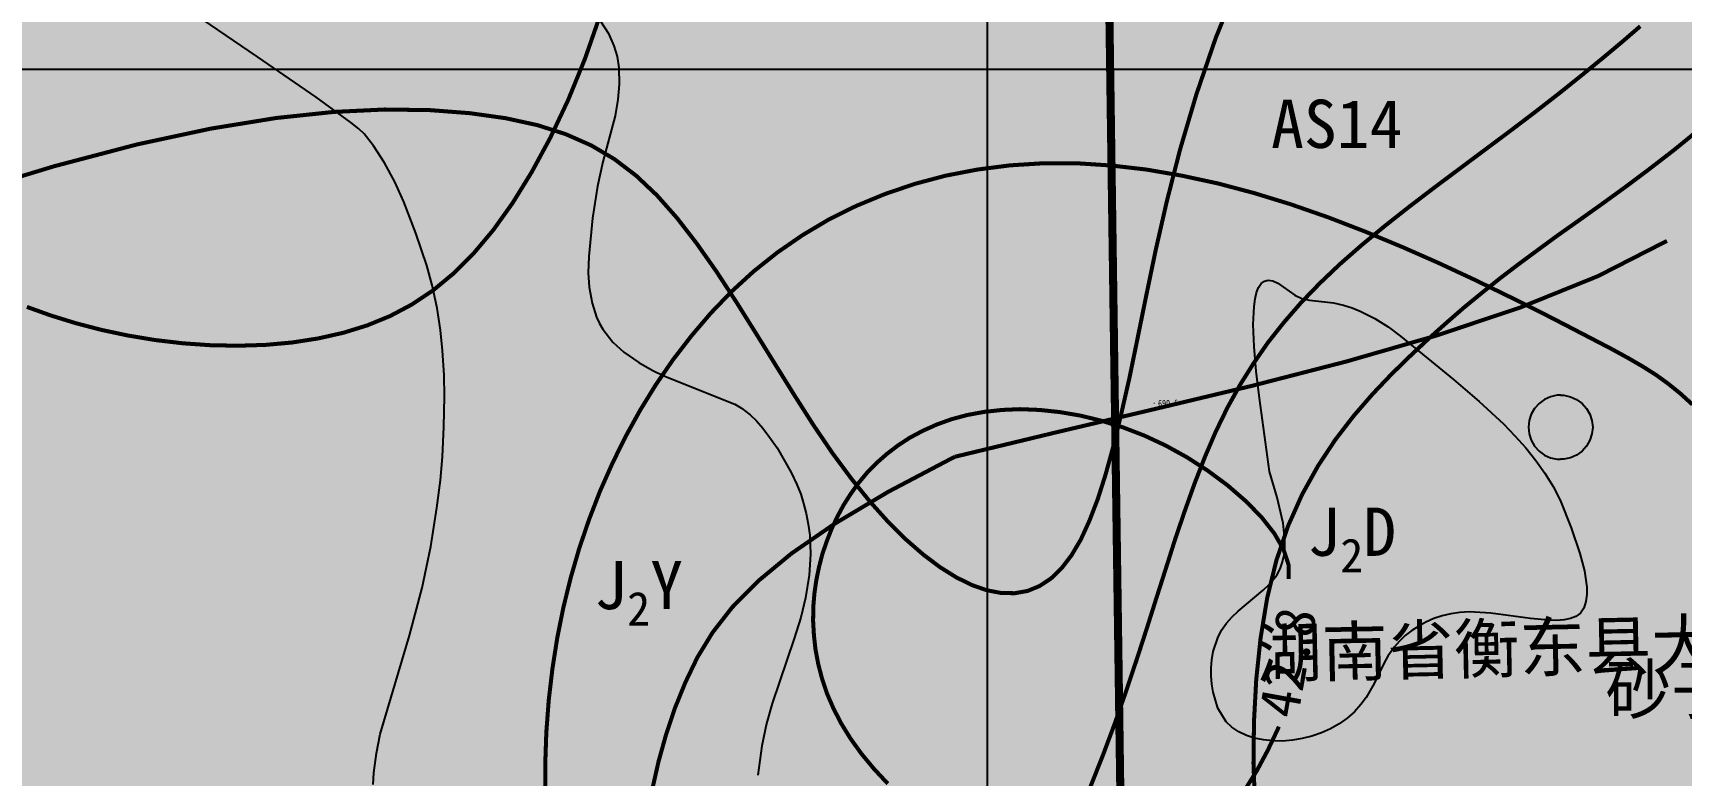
# Model space of a CAD drawing. Extents: x 13788 to 14373, y 59028 to 59855.
# Drawn here: x 14040.7 to 14143.1, y 59456.2 to 59502.3 of the extents above; entities that cross this region are included whole.
import ezdxf
from ezdxf.enums import TextEntityAlignment as Align

# ---------------------------------------------------------------- set-up
doc = ezdxf.new("R2010")
doc.units = 0
doc.header["$LTSCALE"] = 0.5
doc.header["$MEASUREMENT"] = 0
doc.layers.get('0').update_dxf_attribs({"color": 6})
for name, color, linetype in [('GCD', 253, 'Continuous'), ('TREE_LAYER', 7, 'Continuous'), ('图框', 7, 'Continuous'), ('地名', 7, 'Continuous'), ('地层代号', 7, 'Continuous'), ('地质界线', 7, 'Continuous'), ('填色', 6, 'Continuous'), ('异常WL', 7, 'Continuous'), ('异常WT', 7, 'Continuous'), ('矿点WT', 7, 'Continuous')]:
    doc.layers.add(name, color=color, linetype=linetype)
doc.styles.add('HZTXT', font='', dxfattribs={"height": 1})
doc.styles.add('j', font='', dxfattribs={"height": 2.5})
doc.styles.get("Standard").update_dxf_attribs({"font": ''})
doc.styles.get('HZTXT').set_extended_font_data('SimSun')
doc.styles.get('j').set_extended_font_data('SimSun')
doc.styles.get('Standard').set_extended_font_data('SimSun')

# ---------------------------------------------------------------- blocks, each defined once
blk = doc.blocks.new('279')
at = {"true_color": 0xd70065}
blk.add_hatch(color=232, dxfattribs=at).paths.add_polyline_path([(-0.001231, 0.49567), (0.050142, 0.495571), (0.152115, 0.473896), (0.247353, 0.431494), (0.331693, 0.370216), (0.401451, 0.292743), (0.453576, 0.202459), (0.485791, 0.103311), (0.496688, -0.000369), (0.496688, -0.000369), (0.485791, -0.104049), (0.453576, -0.203197), (0.401451, -0.293481), (0.331693, -0.370954), (0.247353, -0.432231), (0.152115, -0.474634), (0.050142, -0.496309), (-0.001129, -0.496396), (-0.001129, -0.496396), (-0.054109, -0.496309), (-0.156081, -0.474634), (-0.251319, -0.432231), (-0.33566, -0.370954), (-0.405417, -0.293481), (-0.457543, -0.203197), (-0.489758, -0.104049), (-0.500655, -0.000369), (-0.489758, 0.103311), (-0.457543, 0.202459), (-0.405417, 0.292743), (-0.33566, 0.370216), (-0.251319, 0.431494), (-0.156081, 0.473896), (-0.054109, 0.495571), (-0.001231, 0.49567)])
at = {"color": 18, "true_color": 0x000000}
for points in [[(-0.001231, 0.49567), (-0.054109, 0.495571), (-0.156081, 0.473896), (-0.251319, 0.431494), (-0.33566, 0.370216), (-0.405417, 0.292743), (-0.457543, 0.202459), (-0.489758, 0.103311), (-0.500655, -0.000369), (-0.489758, -0.104049), (-0.457543, -0.203197), (-0.405417, -0.293481), (-0.33566, -0.370954), (-0.251319, -0.432231), (-0.156081, -0.474634), (-0.054109, -0.496309), (-0.001129, -0.496396)], [(-0.001231, 0.49567), (0.050142, 0.495571), (0.152115, 0.473896), (0.247353, 0.431494), (0.331693, 0.370216), (0.401451, 0.292743), (0.453576, 0.202459), (0.485791, 0.103311), (0.496688, -0.000369), (0.496688, -0.000369), (0.485791, -0.104049), (0.453576, -0.203197), (0.401451, -0.293481), (0.331693, -0.370954), (0.247353, -0.432231), (0.152115, -0.474634), (0.050142, -0.496309), (-0.001129, -0.496396)]]:
    blk.add_lwpolyline(points, dxfattribs=at)
blk = doc.blocks.new('gc200')
at = {"const_width": 0.2}
blk.add_lwpolyline([(-0.1, 0, 1), (0.1, 0, 1)], format="xyb", close=True, dxfattribs=at)

msp = doc.modelspace()

# ---------------------------------------------------------------- hatches: boundary and pattern name
at = {"layer": '填色', "true_color": 0xf5e173}
h = msp.add_hatch(color=41, dxfattribs=at)
h.paths.add_polyline_path([(14240, 59800), (13800, 59800), (13800, 59040), (14240, 59040)])
h.paths.add_polyline_path([(14090.68, 59568.55), (14090.64, 59568.66), (14090.59, 59568.77), (14090.55, 59568.88), (14090.5, 59568.99), (14090.45, 59569.09), (14090.41, 59569.2), (14090.36, 59569.31), (14090.32, 59569.41), (14090.27, 59569.52), (14090.23, 59569.62), (14090.19, 59569.73), (14090.14, 59569.83), (14090.1, 59569.93), (14090.06, 59570.03), (14090.02, 59570.13), (14089.97, 59570.22), (14089.93, 59570.32), (14089.89, 59570.41), (14089.85, 59570.51), (14089.81, 59570.6), (14089.77, 59570.69), (14089.74, 59570.78), (14089.7, 59570.87), (14089.66, 59570.95), (14089.63, 59571.04), (14089.59, 59571.12), (14089.55, 59571.2), (14089.52, 59571.28), (14089.49, 59571.35), (14089.49, 59571.35), (14089.72, 59570.82), (14090.26, 59569.55), (14090.73, 59568.45), (14090.73, 59568.45), (14090.73, 59568.45)], flags=16)
at = {"layer": '填色', "linetype": 'Continuous', "true_color": 0xfb98f3}
h = msp.add_hatch(color=211, dxfattribs=at)
h.paths.add_polyline_path([(14067.73, 59509.21), (14068.16, 59510.02), (14068.59, 59510.71), (14069.08, 59511.34), (14070.07, 59512.48), (14071.86, 59514.39), (14071.95, 59514.54), (14071.94, 59514.67), (14071.8, 59514.76), (14071.62, 59514.76), (14071.42, 59514.65), (14070.88, 59514.28), (14070.64, 59514.19), (14070.09, 59514.17), (14069.95, 59514.21), (14069.83, 59514.29), (14069.72, 59514.47), (14069.64, 59514.7), (14069.28, 59516.65), (14069.08, 59517.55), (14068.95, 59517.75), (14068.71, 59517.82), (14068.62, 59517.8), (14068.58, 59517.73), (14068.54, 59517.36), (14068.77, 59514.11), (14068.8, 59512.84), (14068.73, 59512.11), (14068.67, 59511.98), (14068.56, 59511.9), (14068.27, 59511.8), (14067.92, 59511.78), (14067.54, 59511.83), (14067.19, 59511.96), (14066.56, 59512.33), (14065.5, 59513.04), (14063.84, 59514.26), (14063.44, 59514.45), (14063.05, 59514.52), (14063.22, 59513.63), (14063.54, 59512.23), (14063.24, 59513.26), (14062.96, 59514.26), (14062.68, 59515.35), (14062.55, 59515.96), (14062.27, 59517.67), (14061.62, 59522.39), (14061.51, 59523.07), (14061.42, 59523.51), (14061.31, 59523.9), (14060.85, 59524.89), (14060.65, 59525.47), (14060.57, 59525.81), (14060.53, 59526.07), (14060.51, 59526.84), (14060.47, 59527.13), (14060.41, 59527.31), (14060.12, 59528), (14060.03, 59528.25), (14059.94, 59528.63), (14059.78, 59529.4), (14059.52, 59530.24), (14059.43, 59530.61), (14059.4, 59530.9), (14059.41, 59531.31), (14059.45, 59531.52), (14059.59, 59532.11), (14059.72, 59533.11), (14059.66, 59533.54), (14059.43, 59534.66), (14059.18, 59535.76), (14058.99, 59536.33), (14058.64, 59537.09), (14057.25, 59538.26), (14055.96, 59539.42), (14055.39, 59540), (14053.96, 59541.6), (14052.8, 59542.79), (14052.55, 59543.1), (14052.45, 59543.32), (14052.36, 59543.93), (14052.33, 59544.57), (14052.39, 59545.01), (14052.53, 59545.42), (14052.73, 59545.77), (14052.97, 59546.02), (14053.42, 59546.34), (14054.17, 59546.73), (14054.6, 59546.88), (14055.06, 59546.94), (14055.4, 59546.91), (14055.67, 59546.83), (14055.88, 59546.66), (14056.03, 59546.44), (14056.09, 59546.26), (14056.12, 59546.04), (14056.09, 59544.7), (14056.13, 59544.52), (14056.23, 59544.4), (14056.37, 59544.33), (14056.55, 59544.3), (14057.05, 59544.3), (14057.75, 59544.44), (14058.32, 59544.63), (14058.7, 59544.87), (14058.9, 59545.09), (14059.29, 59545.98), (14060, 59547.41), (14060.35, 59548.22), (14060.46, 59548.56), (14060.52, 59548.93), (14060.51, 59550.89), (14060.55, 59551.21), (14060.72, 59551.86), (14060.73, 59552.12), (14060.67, 59552.33), (14060.57, 59552.54), (14059.85, 59553.52), (14059.57, 59553.97), (14059.44, 59554.33), (14059.42, 59554.66), (14059.53, 59554.91), (14059.77, 59555.18), (14060.23, 59555.57), (14061.06, 59556.18), (14061.36, 59556.46), (14061.73, 59556.94), (14061.79, 59557.09), (14061.8, 59557.24), (14061.72, 59557.42), (14061.57, 59557.47), (14061.49, 59557.42), (14061.18, 59557.05), (14060.88, 59556.85), (14060.63, 59556.8), (14060.32, 59556.93), (14059.62, 59557.39), (14059.35, 59557.62), (14059.16, 59557.84), (14059.03, 59558.07), (14058.98, 59558.24), (14058.97, 59558.49), (14059.02, 59558.73), (14059.2, 59559.09), (14059.54, 59559.55), (14060.56, 59560.7), (14060.97, 59561.08), (14061.7, 59561.5), (14063.81, 59562.31), (14064.05, 59562.46), (14064.32, 59562.67), (14064.86, 59563.24), (14065.31, 59563.81), (14065.59, 59564.32), (14065.75, 59564.84), (14065.71, 59565.05), (14065.51, 59565.48), (14062.88, 59570.11), (14062.51, 59570.94), (14062.44, 59571.24), (14062.42, 59571.52), (14062.44, 59571.84), (14062.51, 59572.2), (14062.73, 59572.73), (14063.13, 59573.3), (14063.46, 59573.58), (14063.84, 59573.78), (14064.31, 59573.9), (14064.95, 59573.95), (14066.1, 59573.88), (14069.02, 59573.49), (14070.13, 59573.38), (14071.82, 59573.31), (14073.65, 59573.33), (14073.91, 59573.38), (14075.27, 59574.06), (14075.7, 59574.2), (14076.13, 59574.3), (14076.83, 59574.39), (14077.66, 59574.41), (14078.32, 59574.36), (14078.87, 59574.25), (14079.21, 59574.12), (14079.52, 59573.92), (14079.81, 59573.65), (14080.04, 59573.34), (14080.36, 59572.72), (14081.51, 59570.04), (14081.92, 59569.31), (14082.39, 59568.67), (14082.97, 59568.04), (14083.53, 59567.59), (14084.13, 59567.26), (14084.33, 59567.21), (14084.56, 59567.2), (14084.78, 59567.23), (14084.95, 59567.29), (14085.45, 59567.64), (14086.71, 59569.05), (14087.13, 59569.41), (14087.65, 59569.71), (14089.4, 59570.51), (14089.94, 59570.79), (14090.6, 59571.23), (14092.93, 59572.93), (14093.74, 59573.42), (14094.6, 59573.83), (14095.39, 59574.09), (14096.14, 59574.2), (14096.48, 59574.16), (14097.64, 59573.82), (14098.02, 59573.76), (14098.99, 59573.81), (14100.49, 59574.01), (14102.3, 59574.34), (14103.62, 59574.68), (14104.03, 59574.85), (14104.4, 59575.06), (14104.61, 59575.25), (14104.66, 59575.42), (14104.63, 59575.5), (14104.54, 59575.59), (14104.24, 59575.72), (14102.32, 59576.08), (14098.05, 59576.75), (14097.12, 59576.83), (14096.36, 59576.83), (14095.66, 59576.78), (14094.87, 59576.67), (14093.41, 59576.35), (14092.12, 59575.97), (14088.42, 59574.78), (14087.41, 59574.5), (14086.93, 59574.42), (14086.54, 59574.39), (14086.18, 59574.41), (14085.72, 59574.49), (14085.16, 59574.67), (14084.47, 59575.03), (14083.87, 59575.46), (14083.28, 59575.99), (14082.15, 59577.24), (14078.01, 59582.18), (14077.33, 59582.9), (14076.53, 59583.65), (14075.74, 59584.31), (14074.9, 59584.9), (14074.09, 59585.38), (14073.27, 59585.77), (14072.71, 59585.98), (14072.06, 59586.17), (14071.47, 59586.29), (14070.78, 59586.39), (14061.47, 59587.05), (14060.44, 59587.08), (14059.6, 59587.05), (14057.57, 59586.89), (14056.32, 59586.73), (14055.9, 59586.63), (14055.4, 59586.43), (14053.74, 59585.59), (14052.53, 59584.86), (14052.08, 59584.54), (14051.59, 59584.13), (14050.62, 59583.17), (14049.62, 59581.95), (14048.71, 59580.67), (14047.8, 59579.14), (14046.9, 59577.37), (14046.09, 59575.5), (14044.93, 59572.38), (14044.02, 59569.68), (14043.77, 59568.64), (14043.6, 59567.49), (14043.41, 59565.57), (14043.23, 59563.25), (14043.15, 59561.53), (14043.21, 59559.95), (14043.16, 59558.92), (14043.13, 59557.17), (14042.62, 59547.6), (14042.65, 59546.66), (14042.85, 59545.24), (14042.85, 59544.28), (14042.73, 59543.2), (14042.3, 59541.45), (14041.61, 59537.06), (14041.63, 59536.6), (14041.72, 59536.13), (14042.29, 59534.82), (14042.39, 59534.42), (14042.4, 59534.08), (14042.32, 59533.62), (14041.86, 59532.25), (14041.5, 59530.8), (14041.31, 59529.6), (14041.26, 59528.52), (14041.3, 59527.75), (14041.41, 59526.96), (14041.53, 59526.32), (14041.71, 59525.74), (14042.11, 59524.77), (14042.6, 59523.69), (14044.45, 59519.96), (14044.73, 59519.28), (14044.87, 59518.7), (14044.93, 59518.14), (14044.95, 59517.29), (14044.89, 59514.38), (14044.74, 59512.22), (14044.4, 59509.78), (14044.41, 59509.19), (14044.47, 59508.87), (14044.59, 59508.53), (14044.78, 59508.17), (14045.05, 59507.79), (14045.41, 59507.39), (14045.85, 59506.98), (14046.96, 59506.09), (14048.31, 59505.12), (14054.68, 59500.78), (14058.31, 59498.26), (14060.46, 59496.7), (14060.97, 59496.3), (14061.29, 59495.99), (14061.87, 59495.25), (14062.55, 59494.19), (14063.2, 59493.01), (14063.77, 59491.76), (14064.5, 59489.82), (14065.19, 59487.81), (14065.53, 59486.59), (14065.83, 59485.17), (14066.04, 59483.8), (14066.17, 59482.53), (14066.27, 59481.01), (14066.29, 59479.68), (14066.25, 59477.8), (14066.16, 59475.92), (14066.03, 59474.48), (14065.82, 59472.76), (14065.44, 59470.36), (14064.9, 59467.8), (14064.12, 59464.84), (14062.3, 59458.7), (14062.06, 59457.53), (14061.9, 59456.3), (14061.86, 59455.58), (14061.85, 59454.96), (14061.89, 59454.26), (14061.98, 59453.55), (14062.11, 59452.81), (14062.3, 59451.98), (14062.5, 59451.34), (14062.73, 59450.69), (14063.51, 59448.85), (14065.75, 59444.01), (14066.47, 59442.28), (14066.9, 59441.1), (14067.2, 59440.17), (14068.02, 59437.11), (14068.25, 59436.34), (14068.73, 59435.14), (14069.32, 59433.91), (14069.82, 59433.05), (14070.38, 59432.2), (14071.08, 59431.26), (14071.73, 59430.52), (14072.42, 59429.8), (14073.18, 59429.11), (14074.01, 59428.43), (14074.89, 59427.79), (14075.99, 59427.1), (14077.19, 59426.45), (14078.55, 59425.84), (14080.08, 59425.26), (14081.25, 59424.9), (14082.51, 59424.63), (14083.44, 59424.52), (14084.33, 59424.55), (14085.53, 59424.73), (14086.69, 59425.03), (14088.09, 59425.54), (14089.71, 59426.26), (14091.41, 59427.13), (14092.63, 59427.84), (14093.15, 59428.23), (14093.65, 59428.66), (14093.94, 59428.96), (14094.22, 59429.33), (14094.51, 59429.83), (14094.69, 59430.32), (14094.78, 59430.77), (14094.81, 59431.39), (14094.78, 59432.09), (14094.68, 59432.76), (14094.51, 59433.47), (14094.23, 59434.32), (14093.84, 59435.23), (14093.41, 59436.04), (14088.91, 59443.1), (14088.37, 59443.99), (14087.85, 59444.98), (14087.09, 59446.61), (14086.54, 59448.07), (14086.08, 59449.71), (14085.81, 59451.22), (14085.66, 59452.91), (14085.64, 59454.42), (14085.75, 59456.15), (14086, 59457.98), (14086.29, 59459.36), (14086.64, 59460.62), (14088.01, 59464.65), (14088.42, 59465.96), (14088.71, 59467.17), (14088.93, 59468.59), (14089.02, 59469.89), (14088.97, 59471.06), (14088.88, 59471.75), (14088.75, 59472.4), (14088.59, 59473.04), (14088.41, 59473.62), (14088.16, 59474.22), (14087.81, 59474.95), (14086.94, 59476.49), (14086.48, 59477.16), (14086.06, 59477.71), (14085.67, 59478.17), (14085.28, 59478.53), (14084.73, 59478.96), (14084.32, 59479.19), (14079.91, 59480.96), (14079.18, 59481.31), (14078.35, 59481.78), (14077.43, 59482.43), (14076.74, 59483.06), (14076.12, 59483.86), (14075.91, 59484.2), (14075.73, 59484.6), (14075.46, 59485.47), (14075.28, 59486.47), (14075.21, 59487.35), (14075.25, 59488.37), (14075.47, 59490.75), (14075.78, 59492.73), (14076.11, 59494.24), (14076.88, 59497.1), (14077.06, 59498.12), (14077.13, 59499.08), (14077.11, 59500.08), (14077, 59500.79), (14076.81, 59501.45), (14076.47, 59502.22), (14075.97, 59502.98), (14075.3, 59503.73), (14074.46, 59504.46), (14073.77, 59504.93), (14073.06, 59505.34), (14067.82, 59508.12), (14067.6, 59508.27), (14067.5, 59508.45), (14067.57, 59508.81)])
h.paths.add_polyline_path([(14060.98, 59528.05), (14061.03, 59527.77), (14061.46, 59528.42), (14061.98, 59529.32), (14062.51, 59529.88), (14062.69, 59530.13), (14062.92, 59530.62), (14063.28, 59531.65), (14063.43, 59531.91), (14063.51, 59531.94), (14063.58, 59531.93), (14064.1, 59531.58), (14064.29, 59531.49), (14065.16, 59531.25), (14065.52, 59531.21), (14065.9, 59531.21), (14066.49, 59531.34), (14066.87, 59531.5), (14067.21, 59531.71), (14067.48, 59531.96), (14067.68, 59532.25), (14067.8, 59532.57), (14067.83, 59532.9), (14067.76, 59533.25), (14067.69, 59533.43), (14067.46, 59533.76), (14067.11, 59534.06), (14066.64, 59534.31), (14066.35, 59534.41), (14065.4, 59534.62), (14063.84, 59534.82), (14063.38, 59534.97), (14062.27, 59535.03), (14062.04, 59535.08), (14061.88, 59535.15), (14061.75, 59535.28), (14061.64, 59535.5), (14061.52, 59536.6), (14061.44, 59536.87), (14061.32, 59536.98), (14061.14, 59536.97), (14060.95, 59536.83), (14060.82, 59536.69), (14060.58, 59536.26), (14060.45, 59536.1), (14060.3, 59535.98), (14060.09, 59535.92), (14060.01, 59535.95), (14060.09, 59531.48), (14060.11, 59530.93), (14060.14, 59530.61), (14060.19, 59530.33), (14060.25, 59530.12), (14060.31, 59529.98), (14060.39, 59529.83), (14060.62, 59529.47), (14060.73, 59529.26), (14060.82, 59529.04), (14060.86, 59528.92), (14060.91, 59528.69)], flags=17)
at = {"layer": '填色', "linetype": 'Continuous', "true_color": 0xffb3ff}
msp.add_hatch(color=211, dxfattribs=at).paths.add_polyline_path([(14126.36, 59465.14), (14126.79, 59465.42), (14127.24, 59465.67), (14127.73, 59465.88), (14128.24, 59466.05), (14128.78, 59466.18), (14129.34, 59466.26), (14129.92, 59466.3), (14131.28, 59466.23), (14133.74, 59465.89), (14134.85, 59465.78), (14135.36, 59465.77), (14135.82, 59465.8), (14136.22, 59465.88), (14136.56, 59466.02), (14136.84, 59466.23), (14137.04, 59466.53), (14137.18, 59466.95), (14137.23, 59467.37), (14137.23, 59467.83), (14137.08, 59468.85), (14136.8, 59469.92), (14136.25, 59471.53), (14135.58, 59473.23), (14135.14, 59474.09), (14134.63, 59474.91), (14134.07, 59475.71), (14133.44, 59476.49), (14132.77, 59477.24), (14132.06, 59477.97), (14130.55, 59479.37), (14128.95, 59480.73), (14125.66, 59483.42), (14124.89, 59484), (14124.07, 59484.52), (14123.16, 59484.98), (14122.66, 59485.18), (14122.12, 59485.35), (14121.5, 59485.49), (14120, 59485.66), (14119.54, 59485.77), (14119.1, 59485.97), (14118.05, 59486.72), (14117.73, 59486.86), (14117.45, 59486.9), (14117.21, 59486.84), (14117.01, 59486.69), (14116.85, 59486.45), (14116.72, 59486.13), (14116.63, 59485.74), (14116.57, 59485.27), (14116.52, 59484.14), (14116.57, 59482.79), (14116.7, 59481.25), (14116.9, 59479.58), (14117.53, 59475.02), (14118, 59473.41), (14118.37, 59471.8), (14118.48, 59470.78), (14118.48, 59470.3), (14118.44, 59469.84), (14118.34, 59469.4), (14118.19, 59468.98), (14117.98, 59468.59), (14117.49, 59467.98), (14117.14, 59467.65), (14115.57, 59466.34), (14115.19, 59465.98), (14114.85, 59465.59), (14114.55, 59465.16), (14114.31, 59464.69), (14114.03, 59463.83), (14113.94, 59463.33), (14113.9, 59462.83), (14113.9, 59462.32), (14113.94, 59461.81), (14114.03, 59461.31), (14114.31, 59460.33), (14114.83, 59459.48), (14115.19, 59459.14), (14115.61, 59458.86), (14116.09, 59458.63), (14116.6, 59458.46), (14117.16, 59458.35), (14117.74, 59458.29), (14118.34, 59458.28), (14118.95, 59458.33), (14119.56, 59458.43), (14120.16, 59458.58), (14120.75, 59458.79), (14121.32, 59459.04), (14121.86, 59459.35), (14122.35, 59459.7), (14122.81, 59460.1), (14123.2, 59460.54), (14123.52, 59460.98), (14124.03, 59461.86), (14124.64, 59463.14), (14124.87, 59463.54), (14125.28, 59464.13), (14125.6, 59464.49), (14125.96, 59464.83)])

# ---------------------------------------------------------------- linework, layer by layer
at = {"layer": 'TREE_LAYER', "color": 5, "const_width": 0.5, "elevation": 564.75}
msp.add_lwpolyline([(14107.24, 59527.56), (14181.76, 59528.61), (14182.16, 59500.91), (14157.32, 59500.56), (14157.71, 59472.86), (14174.27, 59473.09), (14174.54, 59454.63), (14157.97, 59454.39), (14158.36, 59426.69), (14108.67, 59425.99)], close=True, dxfattribs=at)
at = {"layer": '图框'}
for points, elevation in [([(14100, 59040), (14100, 59800)], 17), ([(13800, 59500), (14240, 59500)], 8)]:
    msp.add_lwpolyline(points, dxfattribs=dict(at, elevation=elevation))
at = {"layer": '地质界线', "linetype": 'Continuous'}
for points in [[(14061.86, 59455.58), (14061.9, 59456.3), (14062.06, 59457.53), (14062.3, 59458.7), (14064.12, 59464.84), (14064.9, 59467.8), (14065.44, 59470.36), (14065.82, 59472.76), (14066.03, 59474.48), (14066.16, 59475.92), (14066.25, 59477.8), (14066.29, 59479.68), (14066.27, 59481.01), (14066.17, 59482.53), (14066.04, 59483.8), (14065.83, 59485.17), (14065.53, 59486.59), (14065.19, 59487.81), (14064.5, 59489.82), (14063.77, 59491.76), (14063.2, 59493.01), (14062.55, 59494.19), (14061.87, 59495.25), (14061.29, 59495.99), (14060.97, 59496.3), (14060.46, 59496.7), (14058.31, 59498.26), (14054.68, 59500.78), (14048.31, 59505.12)], [(14075.97, 59502.98), (14076.47, 59502.22), (14076.81, 59501.45), (14077, 59500.79), (14077.11, 59500.08), (14077.13, 59499.08), (14077.06, 59498.12), (14076.88, 59497.1), (14076.11, 59494.24), (14075.78, 59492.73), (14075.47, 59490.75), (14075.25, 59488.37), (14075.21, 59487.35), (14075.28, 59486.47), (14075.46, 59485.47), (14075.73, 59484.6), (14075.91, 59484.2), (14076.12, 59483.86), (14076.74, 59483.06), (14077.43, 59482.43), (14078.35, 59481.78), (14079.18, 59481.31), (14079.91, 59480.96), (14084.32, 59479.19), (14084.73, 59478.96), (14085.28, 59478.53), (14085.67, 59478.17), (14086.06, 59477.71), (14086.48, 59477.16), (14086.94, 59476.49), (14087.81, 59474.95), (14088.16, 59474.22), (14088.41, 59473.62), (14088.59, 59473.04), (14088.75, 59472.4), (14088.88, 59471.75), (14088.97, 59471.06), (14089.02, 59469.89), (14088.93, 59468.59), (14088.71, 59467.17), (14088.42, 59465.96), (14088.01, 59464.65), (14086.64, 59460.62), (14086.29, 59459.36), (14086, 59457.98), (14085.75, 59456.15)]]:
    msp.add_lwpolyline(points, dxfattribs=at)
at = {"layer": '地质界线', "elevation": 500}
msp.add_lwpolyline([(14117.53, 59475.02), (14116.9, 59479.58), (14116.7, 59481.25), (14116.57, 59482.79), (14116.52, 59484.14), (14116.57, 59485.27), (14116.63, 59485.74), (14116.72, 59486.13), (14116.85, 59486.45), (14117.01, 59486.69), (14117.21, 59486.84), (14117.45, 59486.9), (14117.73, 59486.86), (14118.05, 59486.72), (14119.1, 59485.97), (14119.54, 59485.77), (14120, 59485.66), (14121.5, 59485.49), (14122.12, 59485.35), (14122.66, 59485.18), (14123.16, 59484.98), (14124.07, 59484.52), (14124.89, 59484), (14125.66, 59483.42), (14128.95, 59480.73), (14130.55, 59479.37), (14132.06, 59477.97), (14132.77, 59477.24), (14133.44, 59476.49), (14134.07, 59475.71), (14134.63, 59474.91), (14135.14, 59474.09), (14135.58, 59473.23), (14136.25, 59471.53), (14136.8, 59469.92), (14137.08, 59468.85), (14137.23, 59467.83), (14137.23, 59467.37), (14137.18, 59466.95), (14137.04, 59466.53), (14136.84, 59466.23), (14136.56, 59466.02), (14136.22, 59465.88), (14135.82, 59465.8), (14135.36, 59465.77), (14134.85, 59465.78), (14133.74, 59465.89), (14131.28, 59466.23), (14129.92, 59466.3), (14129.34, 59466.26), (14128.78, 59466.18), (14128.24, 59466.05), (14127.73, 59465.88), (14127.24, 59465.67), (14126.79, 59465.42), (14126.36, 59465.14), (14125.96, 59464.83), (14125.6, 59464.49), (14125.28, 59464.13), (14124.87, 59463.54), (14124.64, 59463.14), (14124.03, 59461.86), (14123.52, 59460.98), (14123.2, 59460.54), (14122.81, 59460.1), (14122.35, 59459.7), (14121.86, 59459.35), (14121.32, 59459.04), (14120.75, 59458.79), (14120.16, 59458.58), (14119.56, 59458.43), (14118.95, 59458.33), (14118.34, 59458.28), (14117.74, 59458.29), (14117.16, 59458.35), (14116.6, 59458.46), (14116.09, 59458.63), (14115.61, 59458.86), (14115.19, 59459.14), (14114.83, 59459.48), (14114.31, 59460.33), (14114.03, 59461.31), (14113.94, 59461.81), (14113.9, 59462.32), (14113.9, 59462.83), (14113.94, 59463.33), (14114.03, 59463.83), (14114.31, 59464.69), (14114.55, 59465.16), (14114.85, 59465.59), (14115.19, 59465.98), (14115.57, 59466.34), (14117.14, 59467.65), (14117.49, 59467.98), (14117.98, 59468.59), (14118.19, 59468.98), (14118.34, 59469.4), (14118.44, 59469.84), (14118.48, 59470.3), (14118.48, 59470.78), (14118.37, 59471.8), (14118, 59473.41), (14117.53, 59475.02)], dxfattribs=at)
at = {"layer": '异常WL', "color": 210, "const_width": 0.25}
msp.add_lwpolyline([(14036.32, 59492.24), (14042.06, 59493.98), (14047.19, 59495.33), (14051.76, 59496.31), (14055.82, 59496.97), (14059.41, 59497.35), (14062.58, 59497.5), (14065.39, 59497.46), (14067.87, 59497.27), (14070.08, 59496.96), (14072.05, 59496.53), (14073.81, 59495.97), (14075.4, 59495.27), (14076.85, 59494.41), (14078.2, 59493.38), (14079.48, 59492.17), (14080.72, 59490.77), (14081.95, 59489.18), (14083.18, 59487.43), (14084.4, 59485.56), (14085.61, 59483.63), (14086.82, 59481.68), (14088.02, 59479.75), (14089.2, 59477.9), (14090.38, 59476.16), (14091.55, 59474.58), (14092.7, 59473.16), (14093.83, 59471.9), (14094.94, 59470.8), (14096.02, 59469.86), (14097.07, 59469.07), (14098.08, 59468.44), (14099.06, 59467.96), (14099.98, 59467.64), (14100.87, 59467.47), (14101.71, 59467.46), (14102.5, 59467.6), (14103.25, 59467.91), (14103.96, 59468.38), (14104.62, 59469.02), (14105.23, 59469.82), (14105.81, 59470.8), (14106.34, 59471.96), (14106.86, 59473.31), (14107.35, 59474.85), (14107.83, 59476.6), (14108.31, 59478.57), (14108.81, 59480.76), (14109.31, 59483.19), (14109.85, 59485.85), (14110.45, 59488.74), (14111.15, 59491.81), (14111.98, 59495.05), (14112.98, 59498.43), (14114.18, 59501.93), (14115.63, 59505.52)], dxfattribs=at)
at = {"layer": '异常WL', "color": 94, "true_color": 0x00af00, "const_width": 0.25}
for points in [[(14040.35, 59485.24), (14041.83, 59484.71), (14043.38, 59484.23), (14044.99, 59483.81), (14046.64, 59483.46), (14048.33, 59483.18), (14050.04, 59482.98), (14051.76, 59482.86), (14053.47, 59482.83), (14055.16, 59482.88), (14056.82, 59483.03), (14058.43, 59483.28), (14059.99, 59483.63), (14061.48, 59484.09), (14062.9, 59484.67), (14064.26, 59485.39), (14065.58, 59486.27), (14066.86, 59487.33), (14068.1, 59488.57), (14069.32, 59490.02), (14070.52, 59491.7), (14071.7, 59493.61), (14072.86, 59495.75), (14073.97, 59498.1), (14075.01, 59500.65), (14075.96, 59503.38)], [(14097.97, 59475.93), (14104.19, 59477.43), (14110.37, 59478.89), (14116.44, 59480.34), (14122.3, 59481.85), (14127.89, 59483.46), (14133.12, 59485.21), (14137.92, 59487.15), (14142.21, 59489.34)], [(14079.19, 59455.28), (14079.58, 59457.01), (14080.05, 59458.69), (14080.6, 59460.33), (14081.24, 59461.91), (14081.99, 59463.47), (14082.93, 59465.01), (14084.15, 59466.58), (14085.76, 59468.21), (14087.84, 59469.93), (14090.51, 59471.77), (14093.85, 59473.76), (14097.97, 59475.93)]]:
    msp.add_lwpolyline(points, dxfattribs=at)
at = {"layer": '异常WL', "color": 10, "const_width": 0.25}
for points in [[(14106.34, 59455.29), (14107.15, 59457.32), (14107.9, 59459.33), (14108.6, 59461.32), (14109.26, 59463.29), (14109.89, 59465.23), (14110.49, 59467.13), (14111.09, 59469), (14111.67, 59470.83), (14112.27, 59472.59), (14112.88, 59474.3), (14113.52, 59475.94), (14114.19, 59477.5), (14114.91, 59478.98), (14115.69, 59480.39), (14116.53, 59481.73), (14117.43, 59483.03), (14118.42, 59484.28), (14119.48, 59485.5), (14120.64, 59486.7), (14121.89, 59487.89), (14123.25, 59489.08), (14124.69, 59490.27), (14126.2, 59491.46), (14127.76, 59492.65), (14129.34, 59493.83), (14130.92, 59495.01), (14132.49, 59496.18), (14134.03, 59497.35), (14135.51, 59498.5), (14136.92, 59499.63), (14138.24, 59500.71), (14139.46, 59501.73), (14140.55, 59502.67)], [(14116.62, 59454.38), (14116.53, 59456.89), (14116.56, 59459.48), (14116.7, 59462.09), (14116.97, 59464.67), (14117.38, 59467.16), (14117.95, 59469.49), (14118.68, 59471.64), (14119.55, 59473.59), (14120.54, 59475.37), (14121.61, 59476.99), (14122.75, 59478.47), (14123.92, 59479.82), (14125.1, 59481.06), (14126.27, 59482.2), (14127.4, 59483.26), (14128.51, 59484.25), (14129.6, 59485.2), (14130.7, 59486.1), (14131.81, 59486.99), (14132.95, 59487.86), (14134.14, 59488.74), (14135.38, 59489.65), (14136.71, 59490.59), (14138.1, 59491.58), (14139.55, 59492.63), (14141.06, 59493.76), (14142.63, 59494.97), (14144.25, 59496.29)]]:
    msp.add_lwpolyline(points, dxfattribs=at)
at = {"layer": '异常WL', "const_width": 0.25}
msp.add_lwpolyline([(14072.55, 59454.63), (14072.54, 59456.76), (14072.61, 59458.82), (14072.76, 59460.82), (14072.99, 59462.78), (14073.29, 59464.69), (14073.67, 59466.58), (14074.13, 59468.44), (14074.66, 59470.26), (14075.27, 59472.05), (14075.95, 59473.81), (14076.71, 59475.52), (14077.54, 59477.2), (14078.44, 59478.83), (14079.42, 59480.42), (14080.48, 59481.96), (14081.62, 59483.44), (14082.83, 59484.86), (14084.12, 59486.2), (14085.5, 59487.46), (14086.96, 59488.62), (14088.51, 59489.69), (14090.14, 59490.66), (14091.85, 59491.51), (14093.64, 59492.25), (14095.49, 59492.88), (14097.41, 59493.39), (14099.38, 59493.77), (14101.4, 59494.03), (14103.47, 59494.16), (14105.57, 59494.16), (14107.71, 59494.02), (14109.88, 59493.77), (14112.08, 59493.39), (14114.31, 59492.91), (14116.57, 59492.31), (14118.85, 59491.61), (14121.15, 59490.81), (14123.46, 59489.92), (14125.77, 59488.96), (14128.02, 59487.97), (14130.19, 59486.96), (14132.25, 59485.96), (14134.17, 59485.01), (14135.9, 59484.12), (14137.42, 59483.33), (14138.71, 59482.66), (14139.79, 59482.07), (14140.72, 59481.53), (14141.54, 59481.01), (14142.3, 59480.46), (14143.03, 59479.87), (14143.79, 59479.18)], dxfattribs=at)
at = {"layer": '异常WL', "color": 170, "const_width": 0.25}
for points in [[(14093.82, 59455.63), (14092.96, 59456.55), (14092.18, 59457.49), (14091.51, 59458.42), (14090.93, 59459.36), (14090.45, 59460.29), (14090.05, 59461.21), (14089.74, 59462.13), (14089.5, 59463.05), (14089.33, 59463.95), (14089.23, 59464.84), (14089.18, 59465.72), (14089.19, 59466.59), (14089.26, 59467.44), (14089.38, 59468.28), (14089.55, 59469.1), (14089.76, 59469.91), (14090.03, 59470.69), (14090.33, 59471.46), (14090.68, 59472.2), (14091.07, 59472.93), (14091.51, 59473.62), (14091.99, 59474.29), (14092.52, 59474.93), (14093.11, 59475.54), (14093.75, 59476.1), (14094.44, 59476.63), (14095.19, 59477.12), (14096, 59477.55), (14096.87, 59477.94), (14097.79, 59478.27), (14098.77, 59478.53), (14099.8, 59478.72), (14100.9, 59478.84), (14102.04, 59478.89), (14103.25, 59478.84), (14104.49, 59478.71), (14105.78, 59478.49), (14107.09, 59478.17), (14108.42, 59477.76), (14109.75, 59477.25), (14111.08, 59476.63), (14112.4, 59475.9), (14113.69, 59475.07), (14114.92, 59474.16), (14116.05, 59473.18), (14117.03, 59472.18), (14117.83, 59471.16), (14118.4, 59470.17), (14118.71, 59469.22), (14118.71, 59468.34)], [(14118.11, 59459.17), (14117.42, 59457.71), (14116.74, 59456.44), (14116.06, 59455.35)]]:
    msp.add_lwpolyline(points, dxfattribs=at)

# ---------------------------------------------------------------- block references
at = {"layer": 'TREE_LAYER', "color": 4}
ref = msp.add_blockref('gc200', (14110.36, 59479.26, 117.7), dxfattribs=dict(at, xscale=0.1999999999989431, yscale=0.199999999995306, zscale=0.1999999999989257, rotation=1.223813004331587))
ref.add_attrib('height', '690.6', dxfattribs={"layer": 'GCD', "linetype": 'Continuous', "height": 0.4, "rotation": 1.2238, "style": 'j', "width": 0.8}).set_placement((14110.6, 59479.26, 117.7), align=Align.MIDDLE_LEFT)
at = {"layer": '矿点WT', "xscale": 4, "yscale": 4}
msp.add_blockref('279', (14135.61, 59477.77), dxfattribs=at)

# ---------------------------------------------------------------- texts
at = {"layer": 'TREE_LAYER', "color": 5, "style": 'HZTXT'}
msp.add_text('湖南省衡东县大岭上钨矿普查', height=3, rotation=1.2238, dxfattribs=at).set_placement((14116.72, 59462.21, -20.42))
at = {"layer": '地名', "style": 'HZTXT'}
msp.add_text('砂子坡', height=3, dxfattribs=at).set_placement((14138.39, 59459.97))
at = {"layer": '地层代号', "char_height": 3, "width": 30.716, "attachment_point": 1}
for s, insert in [('\\A1;J{\\H0.7x;\\S^ 2;\\H1.429x;D}', (14119.88, 59472.78)), ('\\A1;J{\\H0.7x;\\S^ 2;\\H1.429x;Y}', (14075.59, 59469.47))]:
    msp.add_mtext(s, dxfattribs=dict(at, insert=insert))
at = {"layer": '异常WT', "insert": (14117.62, 59495.06), "char_height": 3, "width": 20, "attachment_point": 7}
msp.add_mtext('\\A1;AS14', dxfattribs=at)
at = {"layer": '异常WT', "color": 170, "insert": (14119.3, 59459.58), "char_height": 2.5, "width": 8, "attachment_point": 7, "rotation": 79.6952}
msp.add_mtext('\\A1;42.8', dxfattribs=at)

doc.saveas('drawing.dxf')
